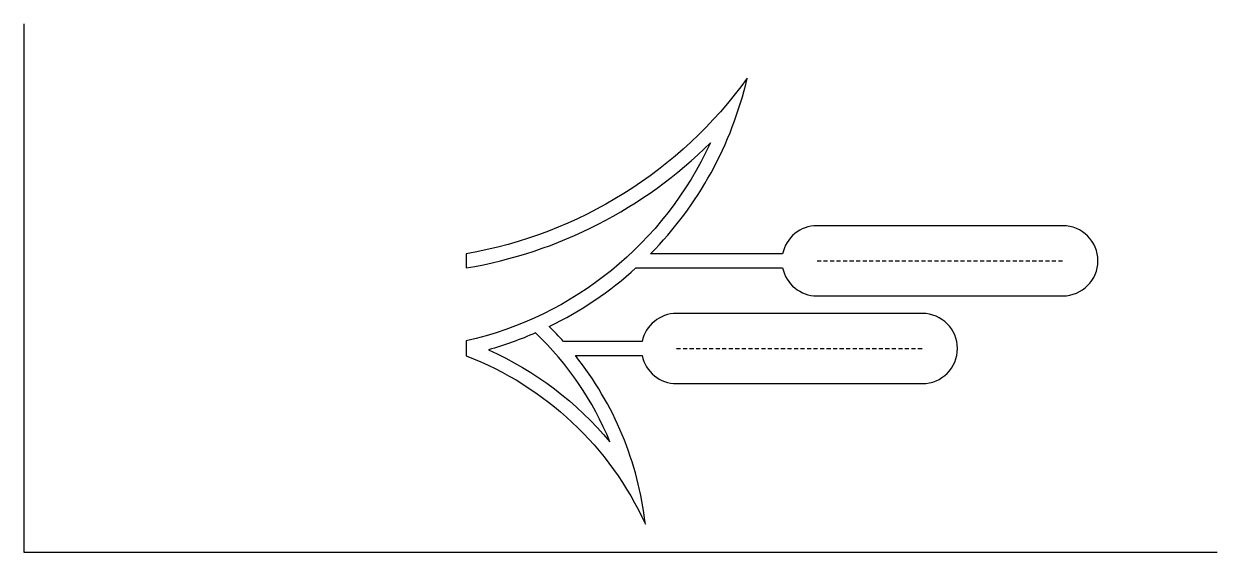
# Model space of a CAD drawing. Header units: millimetres. Extents: x -24.3 to 24.3, y -10.8 to 10.7.
import ezdxf

# ---------------------------------------------------------------- set-up
doc = ezdxf.new("R2010")
doc.units = ezdxf.units.MM
doc.linetypes.add('DASHED', pattern=[0.2067, 0.1654, -0.0413])

msp = doc.modelspace()

# ---------------------------------------------------------------- linework, layer by layer
at = {"color": 181, "linetype": 'DASHED', "lineweight": 25, "true_color": 0xa666ff}
for p, q in [((7.996, 1.107), (17.996, 1.107)), ((2.282, -2.464), (12.282, -2.464))]:
    msp.add_line(p, q, dxfattribs=at)
msp.add_lwpolyline([(-24.275, 10.75), (-24.275, -10.75), (24.275, -10.75)])
for points in [[(7.996, -0.321), (17.996, -0.321, 1), (17.996, 2.536), (7.996, 2.536, 0.356394), (6.597, 1.393), (1.225, 1.393, 0.138395), (5.154, 8.536, -0.195898), (-6.275, 1.396), (-6.275, 0.816, 0.155041), (3.656, 5.908, -0.2336), (-6.275, -2.154), (-6.275, -2.757, -0.195359), (1.011, -9.607, 0.140836), (-1.835, -2.75), (0.882, -2.75, 0.356394), (2.282, -3.893), (12.282, -3.893, 1), (12.282, -1.036), (2.282, -1.036, 0.356394), (0.882, -2.179), (-2.318, -2.179, 0.015661), (-2.898, -1.569, 0.071339), (0.63, 0.821), (6.597, 0.821, 0.356394)], [(-0.429, -6.266, 0.105538), (-3.453, -1.825, -0.034043), (-5.375, -2.514, -0.113442)]]:
    msp.add_lwpolyline(points, format="xyb", close=True)

doc.saveas('drawing.dxf')
